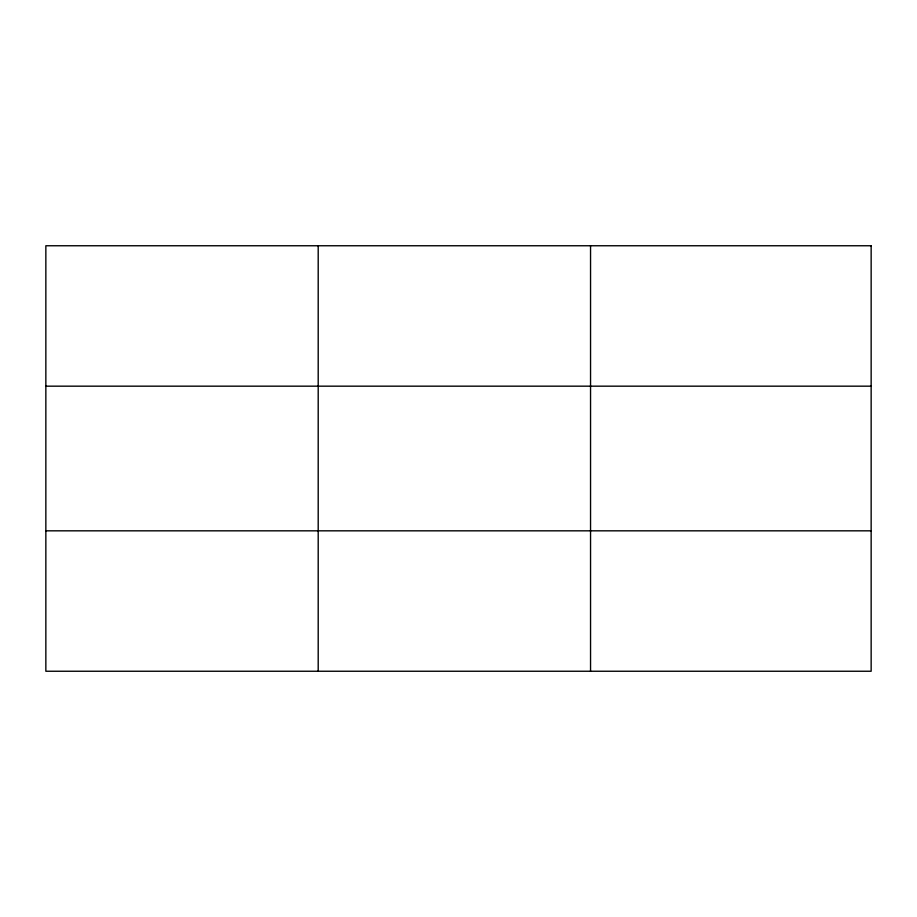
<?xml version="1.0" encoding="UTF-8"?>
<svg xmlns="http://www.w3.org/2000/svg" width="917" height="917" viewBox="0 0 917 917"><rect width="100%" height="100%" fill="white"/><g stroke="black" fill="none" stroke-linecap="round" stroke-linejoin="round"><path stroke-width="1.38" d="M318.199 245.756L318.199 671.244M590.548 245.756L590.548 671.244M45.85 386.172L871.15 386.172M45.85 530.828L871.15 530.828M871.15 245.756L871.15 671.244L45.85 671.244L45.85 245.756L871.15 245.756"/></g></svg>
